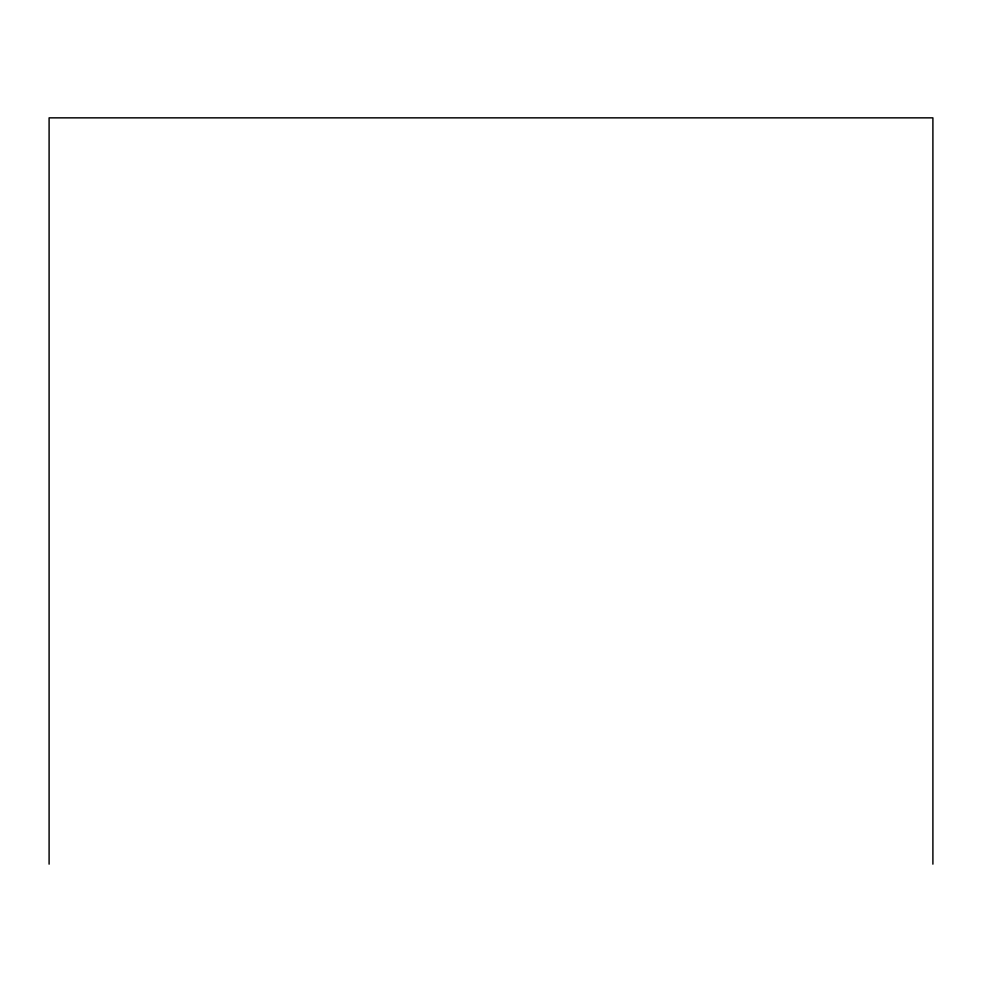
<?xml version="1.0" encoding="UTF-8"?>
<svg xmlns="http://www.w3.org/2000/svg" width="982" height="982" viewBox="0 0 982 982"><rect width="100%" height="100%" fill="white"/><g stroke="black" fill="none" stroke-linecap="round" stroke-linejoin="round"><path stroke-width="1.47" d="M932.9 864.148L932.9 117.852L49.1 117.852L49.1 864.148"/></g></svg>
